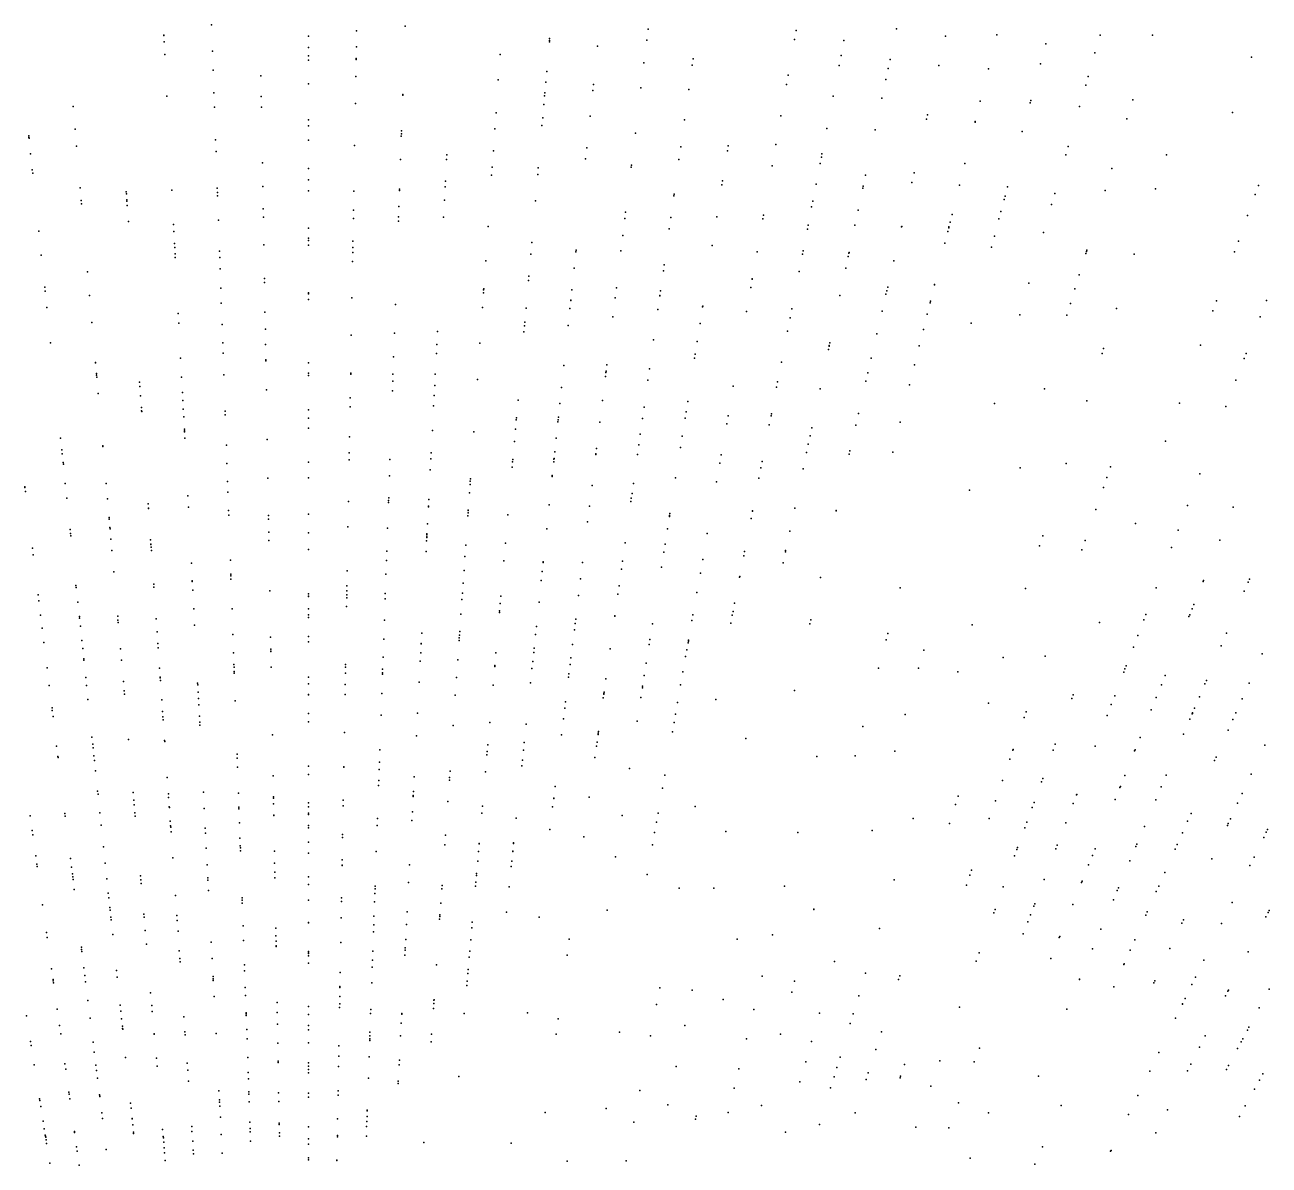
# Model space of a CAD drawing. Header units: metres. Extents: x -4327 to 4266, y -3886 to 3992.
# Drawn here: x -30.5 to 103.4, y 175.5 to 298.2 of the extents above; entities that cross this region are included whole.
import ezdxf

# ---------------------------------------------------------------- set-up
doc = ezdxf.new("R2010")
doc.units = ezdxf.units.M

msp = doc.modelspace()

# ---------------------------------------------------------------- linework, layer by layer
for p in [(-10.41, 298.23, -128.11), (5.19, 297.59, -127.39), (10.41, 298.1, 2093.36), (36.56, 297.76, -128.21), (52.48, 297.62, -128.77), (63.3, 297.8, 2095.75), (-15.57, 297.13, -126.97), (-15.57, 297.09, -130.22), (-15.53, 296.42, -130.51), (0, 297, -128.85), (25.93, 296.41, 2088.16), (25.94, 296.55, 2089.15), (25.96, 296.78, -131.76), (31.1, 295.93, -127.55), (36.42, 296.58, 2097.07), (52.31, 296.67, -132.26), (57.64, 296.54, 2087.5), (68.57, 297.01, -127.72), (74.09, 297.17, -130.1), (79.36, 296.18, 2094.68), (85.2, 297.12, -128.52), (90.84, 297.11, 2090.54), (-15.46, 295.03, -132.41), (-10.32, 295.39, 2090.71), (0, 295.81, -132.19), (0, 294.89, -128.7), (5.14, 294.63, -129.18), (5.16, 295.88, 2093.19), (20.63, 295.03, 2091.95), (41.4, 294.58, -129.64), (57.33, 294.93, 2092.29), (84.65, 295.21, -130.66), (101.5, 294.77, 2089.88), (-10.24, 293.36, -131.75), (0, 294.45, 2082.79), (5.14, 294.51, -127.6), (36.11, 294.13, -129.14), (41.31, 293.9, -129.34), (57.12, 293.87, -129.68), (62.39, 293.53, -131.16), (62.6, 294.51, -131.99), (67.84, 293.86, -128.31), (73.18, 293.49, 2082.14), (78.79, 294.04, 2095.5), (-5.11, 292.73, 2087.32), (5.11, 292.66, 2086.82), (20.44, 292.33, -129.8), (25.55, 292.07, 2090.29), (25.65, 293.23, -131.15), (51.63, 292.83, 2095), (62.14, 292.35, -131.42), (83.92, 292.66, 2095.75), (-15.23, 290.57, -131.36), (-10.16, 290.91, -127.42), (0, 291.88, 2089.21), (10.15, 290.73, 2090.61), (10.15, 290.66, 2090.11), (25.42, 290.59, 2096.3), (25.45, 290.9, 2090.2), (30.6, 291.17, -131.02), (30.67, 291.83, -134.4), (35.79, 291.47, -134.51), (40.94, 291.29, 2088.89), (51.46, 291.83, -129.14), (83.66, 291.74, -128.93), (-25.32, 289.45, -127.38), (-10.1, 289.36, -130.9), (-5.07, 290.54, -131), (-5.05, 289.38, 2088.29), (5.06, 289.76, -133.32), (25.34, 289.66, -129.36), (56.48, 290.56, 2093.68), (61.72, 290.35, 2099.62), (72.31, 290.01, 2089.48), (77.66, 289.85, -128.05), (77.74, 290.11, 2091.54), (83, 289.46, 2096.99), (88.71, 290.15, 2088.58), (0, 288, -133.06), (20.19, 288.77, -128.6), (25.22, 288.22, 2087.55), (30.31, 288.39, -130.53), (40.48, 288.01, -132.26), (50.86, 288.44, -133.19), (66.51, 288.08, 2083.12), (66.62, 288.55, -133.89), (88.08, 288.11, 2097.98), (99.44, 288.79, 2086.51), (-25.11, 287.02, 2087.21), (0, 287.38, -128.98), (10.02, 286.84, -129.2), (20.07, 287.05, -131.8), (25.14, 287.41, -131.95), (35.19, 286.58, 2091.67), (55.8, 287.07, -129.92), (60.99, 286.95, 2091.53), (71.75, 287.76, -132.33), (71.77, 287.84, -132.76), (76.83, 286.74, 2091.54), (-30.09, 286.28, -133.37), (-30.07, 286.12, 2092.57), (-30.06, 286.04, -132.69), (-9.98, 285.87, 2089.01), (0, 285.84, 2087.52), (4.98, 285.26, 2092.14), (10, 286.27, -130.45), (10.01, 286.51, 2093.71), (45.18, 285.23, -135.52), (50.31, 285.35, -130.43), (-29.89, 284.34, 2088.02), (-24.95, 285.18, -132.63), (-9.94, 284.59, 2088.17), (14.9, 284.26, -130.76), (19.91, 284.68, 2092.63), (29.95, 285, -132.58), (40.07, 285.12, -133.21), (45.09, 284.67, -129.55), (55.21, 284.01, 2087.55), (55.27, 284.34, 2090.02), (81.5, 284.23, 2091.45), (81.76, 285.14, 2106.47), (92.36, 284.26, 2089.48), (-29.71, 282.64, -130.55), (-4.95, 283.37, -129.25), (0, 282.78, -130.64), (9.91, 283.75, -131.74), (14.87, 283.73, -127.71), (19.78, 282.91, -135.94), (24.74, 282.83, -137.04), (29.83, 283.83, -134.5), (34.74, 282.91, -128.12), (34.76, 283.13, -130.65), (39.88, 283.76, 2092.72), (49.91, 283.05, 2090.58), (55.07, 283.33, -136.42), (70.64, 283.3, 2098.28), (86.45, 282.76, 2091.45), (-29.67, 282.28, -130.75), (0, 281.57, 2098.95), (14.75, 281.41, -125.56), (19.72, 282.06, -133.07), (24.68, 282.13, -127.3), (44.58, 281.44, -135.44), (59.96, 282.07, 2097.52), (64.94, 281.27, 2082.84), (65.18, 282.32, -134.05), (-24.56, 280.7, -126.84), (-24.56, 280.68, -131.66), (-19.6, 280.25, -131.65), (-19.58, 280.06, -133.81), (-14.7, 280.43, -125.3), (-9.8, 280.66, -135.36), (-9.78, 280.19, -133.44), (-4.9, 280.85, -127.55), (0, 280.38, -125.66), (4.89, 280.32, -133.44), (9.79, 280.42, -134.12), (9.8, 280.55, -126.73), (14.72, 280.79, -126.94), (39.35, 280.02, -135.35), (44.51, 281.01, -131.07), (54.64, 281.09, 2091.24), (59.66, 280.66, -131.8), (59.7, 280.88, -131.91), (70.06, 280.99, -133.79), (75.24, 280.8, 2089.12), (80.32, 280.1, 2094.07), (85.73, 280.41, 2090.54), (91.16, 280.58, 2086.75), (101.9, 279.96, 2090.88), (102.26, 280.95, 2098.31), (-24.44, 279.32, -136.28), (-24.41, 278.96, -131.23), (-19.54, 279.41, -131.08), (-19.53, 279.25, -127.85), (-19.5, 278.81, -125.81), (-9.77, 279.84, -136.48), (-9.77, 279.83, 2095.88), (9.73, 278.67, 2087.21), (14.64, 279.36, -131.84), (24.43, 279.28, 2089.78), (39.33, 279.84, 2089.22), (54.16, 278.64, -131.89), (54.28, 279.27, -135.22), (74.88, 279.44, -134.42), (74.97, 279.8, 2090.02), (79.98, 278.91, 2093.49), (-9.68, 277.2, -126.86), (-4.86, 278.44, -132.74), (-4.84, 277.54, 2095.19), (4.84, 277.38, -128.54), (4.86, 278.29, -132.48), (9.69, 277.57, 2087.61), (14.54, 277.53, -127.47), (34.06, 277.38, -129.48), (34.14, 278.06, -125.56), (39, 277.51, -136.02), (43.96, 277.58, -133.77), (48.91, 277.37, -130.12), (48.98, 277.77, -128.63), (59.15, 278.28, 2086.19), (69.27, 277.82, 2099.57), (74.32, 277.35, -136.67), (74.53, 278.13, -134.37), (101.08, 277.72, 2090.46), (-29.01, 276.03, -124.03), (-19.37, 277.07, -133.13), (-14.5, 276.76, -126.76), (-14.47, 276.01, -124.78), (0, 276.37, -131.36), (9.68, 277.11, -126.45), (19.34, 276.54, -133.06), (38.83, 276.29, -129.27), (53.7, 276.24, -133.57), (53.78, 276.67, -132.65), (58.81, 276.67, -135.77), (63.83, 276.5, -128.48), (63.85, 276.55, -136.05), (68.81, 275.98, 2085.7), (68.91, 276.4, -133.87), (68.94, 276.49, -135.44), (69.06, 276.99, 2084.8), (79.11, 275.89, 2087.61), (-14.4, 274.69, -125.27), (-4.79, 274.57, -133.29), (0, 275.29, -129.56), (0, 275.02, -130.72), (0, 274.54, -123.4), (4.8, 274.96, -123.61), (24.04, 274.81, -131.85), (33.84, 275.57, -124.43), (68.5, 274.75, -137.44), (73.82, 275.49, 2091.39), (100.08, 274.96, 2094.41), (-28.74, 273.46, -123.05), (-14.38, 274.29, -132.02), (-14.34, 273.58, 2094.16), (-14.32, 273.18, -132.59), (-9.56, 273.89, 2094.9), (-9.54, 273.21, -127.75), (4.78, 273.75, 2092.92), (4.79, 274.28, -125.1), (23.93, 273.57, -133.85), (28.78, 273.82, -128.3), (28.8, 273.97, -131.49), (33.63, 273.91, -127.5), (43.47, 274.47, -133.39), (48.28, 273.82, -133.65), (53.17, 273.54, -127.64), (53.24, 273.91, 2088.69), (58.09, 273.29, -133.73), (58.17, 273.65, -125.2), (58.18, 273.72, 2094.64), (73.5, 274.31, -138.03), (83.66, 273.64, 2089.75), (83.72, 273.84, 2091.24), (83.77, 274, 2092.48), (88.88, 273.56, 2083.74), (99.66, 273.82, 2085.74), (-9.5, 271.99, -126.82), (4.76, 272.78, -124.78), (19.08, 272.83, -125.09), (28.59, 272.04, -131.48), (38.28, 272.39, -134.07), (57.82, 272.04, -133.5), (62.99, 272.83, -136.48), (-23.77, 271.66, -123.83), (-4.73, 270.92, -129.33), (-4.72, 270.52, 2094.85), (23.68, 270.72, -128.26), (23.72, 271.17, -131.94), (38.2, 271.77, 2097.87), (47.76, 270.85, -125.97), (47.77, 270.91, -125.82), (52.81, 271.68, 2089), (82.95, 271.33, 2089.07), (-28.38, 269.99, -126.5), (-28.33, 269.58, -130.29), (-9.43, 269.91, -129.45), (0, 269.39, 2094.75), (0, 269.27, -127.08), (18.84, 269.39, 2090.88), (18.86, 269.71, -124.73), (18.87, 269.81, -127.47), (28.35, 269.72, -129.99), (33.14, 269.92, 2087.61), (37.89, 269.62, -125.97), (47.6, 269.96, 2086.57), (62.16, 269.25, 2085.77), (62.25, 269.62, -134.68), (62.34, 270, -128.02), (67.38, 270.26, -124.28), (67.39, 270.3, 2085.22), (77.54, 270.42, 2088.39), (82.49, 269.82, 2094.58), (-28.15, 267.81, -127.63), (-23.54, 269.12, 2091.63), (-9.37, 268.27, 2087.31), (0, 268.69, 2089.29), (4.69, 268.87, 2091.03), (9.36, 268.14, -125.02), (18.73, 267.83, -128.15), (28.23, 268.62, -127.66), (28.23, 268.57, -131.8), (33.01, 268.85, 2088.26), (37.82, 269.12, -131.72), (37.82, 269.07, -129.51), (42.43, 267.89, -131.1), (42.44, 267.95, 2091.48), (57.2, 269.12, 2094.25), (66.9, 268.31, -131.62), (66.94, 268.48, -127.1), (82.02, 268.26, 2082.44), (97.74, 268.54, 2087.03), (103.1, 268.58, 2092.57), (-14, 267.18, 2089.44), (-4.67, 267.32, 2087.95), (23.42, 267.73, -129.9), (28.14, 267.7, -129.02), (32.76, 266.81, 2090.29), (37.61, 267.61, 2092.37), (47.15, 267.4, -125.8), (51.84, 266.7, -131.87), (52.03, 267.68, 2093.31), (61.74, 267.41, 2089.05), (66.59, 267.08, 2086.42), (76.57, 267.04, 2088.1), (81.62, 266.98, 2081.11), (86.98, 267.71, 2089.63), (97.34, 267.44, 2095.51), (102.41, 266.8, 2095.6), (-23.29, 266.21, -131.33), (-13.95, 266.14, 2090.33), (-9.29, 265.98, -126.68), (-4.63, 265.5, -129.07), (13.9, 265.25, -128.92), (23.2, 265.2, -126.53), (23.26, 265.84, 2093.06), (23.29, 266.22, -128.45), (27.95, 265.89, 2097.03), (42.15, 266.11, -127.34), (51.56, 265.27, -129.71), (66.18, 265.43, -132.04), (71.31, 266.13, 2088.4), (-27.75, 264.01, -128.67), (-27.75, 264.01, -128.67), (-9.22, 264, 2090.12), (-4.61, 263.84, 2087.89), (4.62, 264.82, 2086.51), (9.26, 265.06, -131.42), (13.83, 263.84, -132.36), (18.46, 263.96, -129.86), (37.15, 264.35, 2093.8), (41.84, 264.16, 2088.7), (56.12, 264.03, -126.86), (61.17, 264.98, -127.26), (-9.18, 262.91, -127.86), (9.17, 262.49, -132.66), (13.78, 262.85, 2091.76), (41.62, 262.79, -133.11), (55.96, 263.28, -128.47), (56.04, 263.65, 2086.92), (56.06, 263.74, 2087.66), (65.74, 263.68, -131.17), (85.41, 262.87, 2086.27), (85.58, 263.4, 2090.48), (96, 263.75, 2092.26), (100.91, 262.87, 2098.95), (-22.91, 261.89, 2089.27), (-22.91, 261.86, -126), (-13.75, 262.38, 2088.03), (-4.58, 262.18, -126.75), (-4.57, 262.08, -128.11), (0, 261.85, -129.22), (27.49, 261.56, 2099.34), (32.13, 261.66, -134.05), (36.71, 261.21, -134.31), (41.56, 262.37, -130.01), (50.91, 261.93, -130.41), (60.57, 262.36, 2093.76), (65.23, 261.63, 2087.66), (100.7, 262.34, 2094.74), (-22.81, 260.7, -132.89), (-22.8, 260.55, -128.71), (-22.78, 260.33, -126.31), (-18.17, 259.79, -132.07), (-13.64, 260.32, 2090.06), (-9.1, 260.57, -128.67), (0, 260.74, 2090.55), (0, 260.48, -130.85), (4.55, 260.74, -130.82), (4.55, 260.63, -134.34), (9.08, 259.88, -127.8), (9.1, 260.65, -133.52), (13.66, 260.65, -131.47), (18.19, 260.07, 2090.3), (31.97, 260.39, -131.6), (32.02, 260.81, 2088.28), (32.04, 260.97, 2089.52), (36.54, 260, -131.17), (50.5, 259.82, -127.4), (60, 259.87, -131.25), (60.21, 260.78, 2090.18), (99.8, 259.99, 2075.9), (-22.62, 258.55, 2090.2), (-18.13, 259.3, -129.15), (-13.56, 258.68, -132.61), (-4.52, 258.94, -129.39), (9.04, 258.84, -130.46), (13.6, 259.43, -134.42), (27.24, 259.22, 2099.13), (45.73, 259.36, -130.68), (50.39, 259.24, 2089.63), (55.07, 259.08, -132.69), (64.7, 259.51, 2097.77), (79.2, 259.05, 2097.33), (-18.06, 258.31, -131.14), (-13.51, 257.8, -128.8), (-13.51, 257.8, 2088.35), (4.49, 257.12, -127.43), (4.5, 258.08, 2088.11), (13.48, 257.25, -130.46), (13.54, 258.36, -127.67), (22.56, 257.86, -130.2), (27.06, 257.47, 2094.31), (31.66, 257.82, -131.73), (36.13, 257.1, 2090.94), (40.82, 257.71, -127.7), (73.83, 257.49, 2091.92), (83.76, 257.77, 2080.67), (93.73, 257.53, 2086.07), (98.72, 257.16, 2087.91), (-17.97, 257.05, -130.85), (-17.95, 256.69, -131.55), (-17.94, 256.62, -131.69), (-13.46, 256.87, 2090.23), (-13.42, 256.04, -128.97), (-8.96, 256.66, -132.54), (-8.95, 256.26, 2093.1), (0, 256.79, -130.4), (0, 255.92, -127.68), (22.39, 255.94, 2087.75), (26.91, 256.03, -126.87), (35.96, 255.86, -134.41), (40.53, 255.92, -133), (40.64, 256.59, 2092.18), (45.17, 256.17, -131.56), (49.79, 256.15, -128.24), (49.83, 256.37, 2094.03), (59.2, 256.41, -131.65), (-13.35, 254.71, -128.82), (-13.34, 254.56, -128.57), (-13.33, 254.45, 2089.27), (0, 254.82, -131.5), (13.34, 254.57, 2090.26), (17.79, 254.44, -134.28), (22.28, 254.71, -130.37), (22.37, 255.72, 2095.34), (26.86, 255.51, 2087.75), (26.88, 255.74, -130.23), (31.37, 255.49, 2091.72), (45.02, 255.31, -128.29), (49.6, 255.19, -130.77), (54.17, 254.85, -127.34), (58.9, 255.14, -134.77), (63.7, 255.49, 2083.43), (-26.67, 253.75, -126.43), (-13.3, 253.75, -132.89), (-4.43, 253.61, -123.8), (4.43, 253.88, -130.52), (22.17, 253.38, -124.65), (26.67, 253.75, -129.22), (35.72, 254.17, 2095.09), (40.22, 253.97, 2089.49), (53.8, 253.09, -128.74), (53.99, 253.99, 2091.19), (92.24, 253.43, 2088.16), (-26.54, 252.51, 2091.39), (-26.49, 252.08, -129.76), (-22.13, 252.93, 2091.39), (-22.12, 252.87, 2090.9), (-8.83, 253, -128.73), (4.4, 252.17, -129.46), (13.22, 252.19, 2099.36), (26.52, 252.3, 2099.23), (30.94, 251.99, -133.31), (30.95, 252.06, -133.17), (31.02, 252.64, -132.59), (35.42, 252, -134.33), (35.56, 253.03, -129.58), (40.03, 252.75, 2088.88), (44.43, 251.95, -130.62), (53.61, 252.2, -131.64), (58.19, 252.04, -136.55), (58.27, 252.4, -134.22), (62.89, 252.25, 2093.67), (-26.4, 251.14, -124.96), (-26.37, 250.94, -131.44), (-8.77, 251.03, -126.52), (0, 251.16, -132.58), (4.39, 251.41, -132.03), (8.78, 251.46, 2091.67), (13.18, 251.54, 2093.9), (21.93, 250.63, -123.47), (21.98, 251.2, -127.36), (22, 251.45, -133.42), (26.4, 251.19, -129.3), (26.43, 251.5, -129.81), (26.44, 251.57, -124.66), (44.27, 251.05, -129.1), (48.7, 250.56, 2092.99), (48.84, 251.24, -133.68), (53.24, 250.46, 2090.12), (76.6, 250.56, 2091.4), (81.56, 251.02, 2088.39), (86.31, 250.67, 2088.49), (-8.7, 249.1, -128.12), (-4.35, 249.46, -122.62), (0, 249.49, -128.75), (8.72, 249.7, -124.15), (13.12, 250.34, 2093.54), (17.42, 249.14, 2095.42), (17.44, 249.37, -132.66), (26.24, 249.63, -123.52), (26.25, 249.73, 2087.45), (39.52, 249.49, -130.89), (43.92, 249.06, -125.32), (48.49, 249.46, -126.79), (85.92, 249.53, 2088.14), (95.93, 249.91, -108.92), (-30.51, 248.52, -129.74), (-30.51, 248.46, 2090.57), (-30.45, 248.03, 2096.66), (-26.16, 248.88, -130.53), (-21.77, 248.88, -131.88), (-8.66, 247.93, -125.47), (17.33, 247.88, 2094.56), (17.4, 248.77, -130.59), (30.53, 248.67, 2092.3), (34.83, 247.81, -130.01), (34.98, 248.86, -133.36), (71.16, 248.15, 2088.35), (85.55, 248.45, 2088.28), (-25.99, 247.31, -123.73), (-21.63, 247.24, -129.63), (-17.25, 246.68, 2094.2), (-12.97, 247.53, 2089.35), (4.31, 246.92, -124.9), (8.62, 246.84, 2091.72), (8.63, 247.03, -131), (8.64, 247.32, -130.46), (12.92, 246.44, -128.55), (12.95, 247.17, -123.82), (25.92, 246.57, 2089.85), (30.26, 246.44, -123.37), (34.7, 246.94, -122.89), (34.75, 247.29, 2095.17), (94.62, 246.49, -103.26), (-21.45, 245.23, 2104.4), (-17.22, 246.22, -125.17), (-17.21, 246.19, -124.14), (-12.91, 246.33, 2088.99), (-8.59, 245.96, 2094.09), (-8.57, 245.46, -125.9), (-4.28, 245.42, -125.66), (0, 245.57, -127.07), (12.91, 246.36, 2099.05), (17.16, 245.38, -128.99), (17.18, 245.72, 2095.82), (17.2, 246, -131.03), (17.2, 245.97, -129.47), (21.48, 245.51, -127.01), (38.86, 245.34, -126.48), (38.87, 245.43, -126.87), (38.91, 245.65, -130.25), (47.64, 245.11, -123.9), (47.79, 245.88, -131.17), (47.8, 245.93, 2092.3), (52.34, 246.22, -123.2), (56.78, 245.96, 2088.8), (56.78, 245.95, 2098.37), (84.73, 246.07, 2086.58), (99.51, 246.31, -103.22), (-25.64, 243.94, -130.85), (-21.44, 245.03, -125.75), (-21.36, 244.14, -127.49), (-21.35, 244.01, -128.28), (-4.28, 245.02, -124.78), (4.26, 244.22, -126.9), (8.52, 244.06, -128.06), (12.81, 244.52, 2093.23), (25.65, 244.01, 2087.63), (30.05, 244.75, -129.99), (38.65, 244.01, 2092.21), (51.81, 243.74, -128.25), (89.02, 244.58, 2086.83), (93.61, 243.85, -107.61), (-25.59, 243.49, 2092.98), (-25.56, 243.23, 2090.74), (-21.25, 242.89, -130.41), (-16.98, 242.81, -125.28), (-4.25, 243.62, 2092.86), (-4.24, 242.73, -128.66), (0, 243.57, 2092.12), (12.72, 242.7, -132.39), (12.74, 243.15, 2091.37), (12.74, 243.05, -126.95), (12.75, 243.36, -127.96), (12.76, 243.47, 2094.11), (21.21, 242.47, 2090.63), (34.08, 242.49, -128.41), (42.93, 243.48, -126.57), (79.03, 243.24, 2078.32), (83.59, 242.75, 2086.26), (98.09, 242.77, -104.71), (-29.7, 241.93, -130.54), (-29.62, 241.2, -126.59), (-21.14, 241.65, 2093.49), (-16.95, 242.33, -126.2), (-16.94, 242.3, -132.65), (-16.92, 242.01, 2093.74), (-16.9, 241.65, -128.04), (0, 241.78, -130.51), (8.44, 241.6, -128.96), (12.66, 241.54, -127.68), (16.94, 242.24, 2095.73), (38.25, 241.5, 2090.25), (38.38, 242.33, -126.96), (46.86, 241.08, -132.39), (46.95, 241.55, -126.65), (51.34, 241.51, -133.63), (51.36, 241.65, -131.79), (78.68, 242.15, 2106.92), (83.24, 241.73, 2086.9), (92.89, 241.98, 2087.47), (-12.59, 240.3, -133.64), (-8.4, 240.63, -132.35), (8.4, 240.6, 2087.66), (16.85, 241.01, 2095.12), (21.05, 240.55, -129.49), (25.26, 240.37, -129.61), (25.27, 240.45, 2096.61), (29.51, 240.37, -128.17), (33.8, 240.5, 2095.98), (37.99, 239.86, -126.34), (42.44, 240.68, -126.63), (51.09, 240.34, 2090.61), (-20.94, 239.37, 2093.76), (-12.49, 238.41, -132.42), (-8.35, 239.11, -127.8), (-8.34, 238.94, 2093.39), (-8.33, 238.58, -131.4), (4.18, 239.49, -131.5), (8.35, 239.1, -134.07), (16.75, 239.5, 2092.02), (25.06, 238.45, -127.91), (25.16, 239.4, -128.25), (29.3, 238.61, 2094.75), (33.68, 239.64, -130.63), (42.18, 239.23, -128.91), (46.41, 238.78, 2089.39), (46.43, 238.85, -131.85), (55.12, 238.75, 2084.9), (96.34, 238.44, 2089.74), (101.27, 238.57, -104.63), (-25.01, 237.91, -126.28), (-24.98, 237.7, 2092.65), (-16.64, 238.03, 2089.17), (-16.62, 237.73, 2096.75), (-12.49, 238.33, -131.01), (-12.44, 237.39, -126.98), (-4.14, 237.34, -125.47), (4.14, 237.32, -131.82), (4.15, 237.86, -128.75), (8.28, 237.04, 2086.81), (16.58, 237.09, 2091.04), (16.65, 238.15, -134.47), (33.43, 237.87, -128.14), (41.81, 237.14, -128.63), (63.68, 237.64, 2093.34), (77.19, 237.58, 2095.92), (91.22, 237.64, -104.06), (96.29, 238.32, -105.24), (100.72, 237.28, -102.76), (101.14, 238.26, -111.29), (-29.09, 236.88, -132.55), (-29.01, 236.23, 2094.02), (-24.82, 236.11, -126.48), (0, 236.99, -134), (0, 236.75, 2093.15), (0, 236.7, -132.98), (4.13, 236.58, -130.57), (4.14, 236.91, 2094.89), (8.26, 236.47, 2091.91), (16.53, 236.39, -126.25), (20.64, 235.95, -127.52), (20.71, 236.74, -133.34), (24.82, 236.11, -126.48), (29.08, 236.81, -134.73), (33.3, 236.95, -128.82), (45.87, 235.99, 2094.75), (95.29, 235.86, -105.13), (-28.82, 234.69, -129.3), (-24.65, 234.57, -125.66), (-24.63, 234.37, 2093.78), (-20.52, 234.6, -128.45), (-12.34, 235.4, -129.07), (-8.22, 235.4, -127.31), (0, 235.39, -132.76), (0, 234.74, -132.9), (0, 234.47, 2093.41), (4.11, 235.63, 2093.78), (16.42, 234.81, 2091.29), (20.56, 235, -132.37), (20.57, 235.16, -127.42), (32.97, 234.61, -126.88), (32.98, 234.64, 2094.89), (41.39, 234.74, -135.63), (45.62, 234.71, -134.33), (45.7, 235.1, -128.94), (90.12, 234.76, 2090.43), (94.76, 234.55, 2093.27), (94.85, 234.75, 2453.97), (95.11, 235.4, -112.63), (-28.65, 233.31, -125.56), (-24.54, 233.53, -132.77), (-20.49, 234.18, 2098.88), (-20.46, 233.91, 2096.39), (-16.38, 234.31, 2097.14), (-12.24, 233.62, -133.79), (8.18, 234.15, -126.47), (24.54, 233.49, -128.72), (28.63, 233.14, -132.64), (28.71, 233.8, 2092.79), (28.77, 234.29, -133.13), (37.02, 233.76, -126.26), (41.28, 234.12, -127.99), (45.46, 233.85, -134.87), (53.97, 233.77, 2090.53), (54.07, 234.21, 2094.5), (71.44, 233.66, 2088.76), (85.14, 233.93, -101.92), (89.9, 234.21, -105.76), (-28.46, 231.75, -130.01), (-24.38, 231.99, 2093.04), (-16.29, 232.92, 2095.03), (-8.12, 232.63, -130.28), (-4.06, 232.34, 2095.4), (0, 232.4, -125.77), (0, 231.84, -131.92), (8.11, 232.11, -129.15), (12.2, 232.78, 2091.55), (16.22, 231.98, -129.65), (16.24, 232.27, -129.65), (16.26, 232.54, 2091.55), (16.29, 232.96, -127.87), (24.45, 232.63, 2088.44), (36.76, 232.07, -132), (40.86, 231.74, -126.69), (40.89, 231.92, 2092.29), (40.91, 232.02, -126.68), (62.18, 232.05, 2093.26), (62.36, 232.73, 2089.4), (89.25, 232.5, 2089.46), (98.79, 232.75, 2092.28), (-24.29, 231.13, -125.77), (-20.22, 231.08, -129.16), (-16.2, 231.64, 2093.91), (-16.17, 231.18, 2089.69), (-8.05, 230.66, 2102.12), (-4.03, 231.05, -128.17), (-4.03, 231.04, -122.95), (-4.03, 230.84, -123.33), (-4.03, 230.79, 2091.8), (12.09, 230.64, -125.81), (12.14, 231.64, -123.42), (12.14, 231.62, -127.66), (20.18, 230.65, -129.42), (24.25, 230.69, 2091.68), (24.29, 231.15, -131.92), (28.43, 231.56, 2093.29), (32.48, 231.08, -130.27), (36.67, 231.53, 2092.91), (40.73, 230.99, 2094.16), (66.22, 230.95, 2093.51), (79.3, 230.31, 2102.19), (88.78, 231.27, -109.89), (98.22, 231.39, -108.4), (102.65, 230.55, -105.42), (102.65, 230.55, 2472.4), (-28.12, 229.05, 2101.87), (-24.17, 229.99, -130.92), (-24.16, 229.86, 2094.54), (-20.11, 229.86, -123.58), (-16.01, 229.01, -128.32), (-8.01, 229.38, -129.94), (-8, 229.1, -130.44), (-4, 229.1, -128.08), (4, 229.4, -129.07), (4, 229.11, -128.57), (8.04, 230.19, -132.56), (12.04, 229.74, -127.44), (16.08, 229.9, -129.81), (20.05, 229.19, 2095.41), (20.06, 229.3, -131.31), (24.14, 229.71, -131.43), (28.17, 229.39, -123.94), (28.25, 230.1, -129.41), (36.36, 229.54, 2095.65), (40.6, 230.24, -131.01), (61.36, 229.01, 2096.13), (65.67, 229, 2096), (74.78, 230.15, 2088.53), (88, 229.26, -99.61), (-23.96, 227.99, -131.44), (-15.94, 228.02, -129.07), (-15.94, 228.01, 2092.3), (-15.94, 227.95, -129.7), (-15.92, 227.67, -126.1), (-7.98, 228.63, -127.71), (-7.98, 228.48, 2092.8), (0, 228.04, -124.38), (3.99, 228.48, 2091.81), (3.99, 228.46, -123.01), (7.97, 228.36, -125.6), (7.98, 228.5, -128.45), (7.99, 228.91, 2086.21), (15.94, 227.98, 2092.05), (24.06, 228.95, -122.97), (28, 228.03, -123.85), (28.04, 228.39, -130.43), (32.02, 227.86, -130.43), (36.14, 228.21, -132.81), (40.31, 228.6, 2093.17), (69.89, 228.62, 2093.14), (87.74, 228.58, -100.71), (87.88, 228.94, -106.87), (92.21, 228.22, -99.53), (96.64, 227.68, 2104.52), (-27.89, 227.14, -128.08), (-23.87, 227.13, 2090.56), (-19.91, 227.56, -129.32), (-19.82, 226.57, -130.07), (-11.92, 227.37, 2105.48), (-11.91, 227.19, -121.68), (-11.87, 226.41, -130.81), (0, 227.3, -126.24), (3.97, 227.24, -123.16), (11.92, 227.49, -131.44), (19.87, 227.17, -124.38), (23.9, 227.41, -123.75), (31.82, 226.42, 2093.05), (35.94, 226.9, -129.07), (35.96, 227.05, -130.31), (40.06, 227.21, 2101.37), (52.31, 226.58, 2096.9), (91.8, 227.21, -104.1), (96.48, 227.3, -109.21), (101.23, 227.37, -109.11), (-23.72, 225.64, -122.31), (-19.79, 226.21, -130.19), (-15.77, 225.59, -132.79), (-11.83, 225.73, -124.89), (-11.8, 225.07, 2094.91), (-7.87, 225.49, -129.2), (0, 226.17, -127.23), (0, 226.14, -130.32), (3.95, 226.17, 2091.8), (7.9, 226.28, -129.33), (15.81, 226.09, -130.44), (27.67, 225.36, -125.13), (31.73, 225.8, -126.48), (31.79, 226.22, -123.63), (31.8, 226.28, -129.2), (35.77, 225.85, -131.94), (39.73, 225.31, 2094.29), (43.86, 225.62, 2093.42), (73.18, 225.23, 2083.58), (82.17, 225.75, 2340.96), (82.3, 226.12, -102.37), (86.41, 225.1, 2090.89), (86.77, 226.03, 2089.52), (91.25, 225.85, -101.13), (95.89, 225.9, -100.01), (100.49, 225.7, -107.03), (-27.59, 224.73, -121.58), (-27.56, 224.44, -129.33), (-27.48, 223.81, -129.94), (-15.69, 224.33, 2090.19), (-15.65, 223.75, 2095.53), (-11.73, 223.85, -124.17), (0, 224.13, 2094.04), (7.82, 223.95, 2093.54), (11.75, 224.17, -129.19), (27.59, 224.7, 2093.54), (39.51, 224.05, 2093.17), (64.24, 224.02, 2091.05), (77.02, 223.69, 2091.66), (77.23, 224.3, 2097.38), (85.95, 223.9, 2089.78), (90.7, 224.5, -104.58), (95.12, 224.08, -102.16), (95.14, 224.13, 2465.26), (95.16, 224.19, -107.56), (95.37, 224.69, 2096.59), (99.81, 224.18, -103.3), (-15.62, 223.44, -130.54), (-11.7, 223.18, -131.89), (-11.68, 222.88, -128.94), (0, 223.23, 2096.4), (15.58, 222.82, -124.05), (19.52, 223.14, -131.53), (23.44, 222.97, -131.16), (27.45, 223.54, 2093.42), (35.37, 223.3, 2101.37), (39.35, 223.14, 2095.28), (59.68, 222.74, 2089.82), (94.87, 223.51, -102.99), (98.98, 222.32, 2464.01), (99.5, 223.48, 2490.77), (-23.29, 221.59, -124.54), (-19.36, 221.32, -122.6), (-15.47, 221.23, 2093.54), (-15.46, 221.1, 2092.29), (-3.87, 221.82, 2094.28), (3.88, 222.09, -131.25), (11.62, 221.73, 2096.02), (23.23, 221.01, -127.09), (27.24, 221.81, -129.92), (31.06, 221.03, 2096.15), (31.18, 221.88, -130.91), (31.2, 222.01, -129.19), (31.23, 222.19, -124.29), (39.17, 222.14, 2107.46), (47.06, 221.42, 2093.3), (89.51, 221.55, 2092.15), (94.19, 221.89, 2131.16), (-27.09, 220.6, -122.96), (-23.21, 220.83, -129.9), (-23.17, 220.43, 2092.29), (-7.67, 219.75, -134), (7.69, 220.22, -123.8), (19.22, 219.69, -133.9), (19.25, 220.02, -126.95), (19.31, 220.74, 2091.8), (23.14, 220.17, -128.06), (23.14, 220.16, 2089.81), (31.01, 220.62, -126.61), (63.11, 220.08, 2095.78), (75.81, 220.18, -106.35), (75.84, 220.25, -109.16), (80.14, 220.17, 2091.92), (80.37, 220.81, -103.47), (84.68, 220.6, -103.59), (88.92, 220.09, -103.6), (88.97, 220.21, 2099.86), (102.92, 220.7, 2451.94), (-26.95, 219.48, 2098.38), (-26.94, 219.38, 2097.39), (-23.08, 219.55, 2094.9), (-23.02, 219.05, -122.95), (-7.66, 219.32, -127.9), (-7.66, 219.3, 2093.28), (-7.62, 218.35, -125.58), (0, 218.47, -132.49), (3.81, 218.39, 2094.64), (3.81, 218.35, -134.07), (7.64, 218.88, 2089.3), (22.96, 218.49, -125.48), (23.03, 219.11, -128.4), (30.83, 219.39, -131.73), (54.73, 219.51, 2092.05), (58.83, 219.57, 2091.43), (75.47, 219.19, -112.67), (97.53, 219.05, -103.72), (97.69, 219.41, -102.8), (-22.91, 217.97, 2090.79), (-15.19, 217.24, -125.81), (-3.79, 217.41, -134.15), (0, 217.54, -129.18), (7.62, 218.1, -127.99), (11.39, 217.31, -125.08), (15.17, 216.94, -129.3), (15.19, 217.23, -131.25), (15.24, 217.91, 2083.83), (19.06, 217.85, -130.67), (34.56, 218.2, 2096.39), (38.35, 217.48, 2095.65), (79.03, 217.12, -109.05), (87.86, 217.46, 2104.47), (92.32, 217.5, 2446.87), (101.46, 217.58, -104.93), (-22.68, 215.75, -126.75), (-18.86, 215.63, -127.58), (-11.3, 215.64, 2092.89), (7.56, 216.36, -126.02), (7.57, 216.91, -129.53), (11.31, 215.73, -127.8), (26.56, 216.28, 2089.67), (38.1, 216.1, 2093.28), (74.69, 216.91, 2089.44), (78.9, 216.78, -112.13), (87.33, 216.15, 2470.53), (87.38, 216.28, 2472.02), (91.79, 216.24, -102.37), (-22.64, 215.43, -130.72), (-18.79, 214.79, -124.56), (-18.75, 214.3, -129.33), (-15.07, 215.46, 2093.39), (-15.04, 215.08, -128.51), (-7.53, 215.55, 2090.4), (-3.76, 215.16, -125.26), (-3.75, 215.01, -128.97), (-3.74, 214.41, -126.55), (0, 214.52, -126.91), (3.75, 214.81, 2093.5), (11.28, 215.31, -128.51), (11.28, 215.2, -125.75), (15.01, 214.65, -133.56), (26.4, 215, -130.23), (26.4, 214.98, -127.82), (30.23, 215.12, 2094.26), (69.64, 214.33, -105.31), (69.93, 215.21, -110.9), (73.94, 214.74, -102.68), (78.09, 214.55, 2090.07), (82.31, 214.42, -105.5), (82.67, 215.37, -106.28), (82.68, 215.39, -111.52), (86.81, 214.87, 2079.38), (91.2, 214.84, 2444.88), (100, 214.46, 2478.73), (100.5, 215.53, 2476.86), (-29.95, 213.11, -125.74), (-26.2, 213.37, -129.09), (-26.16, 213.09, -131), (-22.43, 213.44, 2091.27), (-18.67, 213.42, -126.9), (-18.64, 213.07, -127.01), (-14.97, 214.09, 2091.27), (-14.96, 213.99, 2090.27), (-11.21, 213.91, 2098.6), (-7.47, 214.05, -127.98), (-7.47, 213.85, -130.24), (-3.72, 213.19, 2088.9), (-3.72, 213.16, -131.53), (0, 214.06, 2097.1), (0, 213.41, -131.18), (0, 213.24, 2089.15), (3.74, 214.2, -126.9), (11.19, 213.54, -128.56), (18.67, 213.38, -130.86), (18.74, 214.15, -129.57), (26.28, 214.07, 2090.4), (33.76, 213.16, 2102.96), (37.63, 213.4, 2089.04), (41.62, 214.1, 2091.66), (77.89, 214.01, -109.62), (94.99, 213.36, 2489.57), (-22.29, 212.09, -132.85), (-14.86, 212.53, -129.36), (-14.86, 212.53, -128.88), (-14.83, 212.04, 2093.74), (-14.82, 211.9, -130.89), (-11.1, 211.77, -130.03), (-7.42, 212.37, -135.46), (0, 212.08, -125.63), (0, 211.82, 2097.83), (7.41, 212.07, -128.84), (7.43, 212.81, 2086.16), (11.14, 212.6, 2096.97), (22.37, 212.86, -127.73), (25.99, 211.64, -134.3), (37.46, 212.43, 2090.65), (65.07, 212.84, 2100.99), (68.98, 212.29, -108.64), (73.28, 212.83, 2092.18), (73.28, 212.81, -109.4), (77.1, 211.83, 2460.7), (77.31, 212.41, 2482.23), (81.51, 212.34, -101.34), (89.97, 211.97, -108.37), (94.62, 212.53, -105.64), (98.9, 212.08, -105.64), (98.99, 212.28, -110.55), (99.22, 212.77, -113.47), (99.23, 212.8, -106.31), (103.23, 211.64, -107.86), (-29.73, 211.54, -128.43), (-29.66, 211.07, -125.31), (-14.78, 211.4, 2098.83), (-11.07, 211.26, -127.98), (-7.36, 210.72, -128.18), (0, 210.28, -128.62), (3.68, 211.09, -123.82), (3.68, 211.09, -136.21), (3.68, 210.76, -124.86), (14.76, 211.04, -127.98), (29.63, 210.84, 2097.22), (37.26, 211.33, 2091.02), (44.94, 211.44, 2095.13), (52.68, 211.31, 2088.43), (60.66, 211.54, 2099.25), (94.06, 211.27, -106.23), (102.81, 210.79, -104.49), (103.08, 211.35, -106.16), (-22.05, 209.79, -122.63), (-10.99, 209.64, -129.67), (-7.33, 209.87, -128.61), (-7.32, 209.65, 2100.55), (-7.31, 209.35, -123.16), (-3.65, 209.32, 2096.32), (0, 209.08, -129.62), (7.31, 209.28, -133.33), (14.68, 209.98, -135.8), (18.31, 209.27, -130.87), (18.38, 210.14, 2089.13), (18.38, 210.11, -128.06), (21.99, 209.26, -127.92), (22, 209.29, -122.5), (22.09, 210.19, -130.23), (22.09, 210.13, 2092.61), (37.03, 210, 2089.15), (76.25, 209.5, -99.77), (76.32, 209.69, -102.36), (80.45, 209.57, 2480.11), (80.59, 209.95, -106.89), (84.67, 209.57, -106.23), (89.05, 209.8, 2487.83), (89.16, 210.06, -102.72), (93.28, 209.51, -105.65), (93.51, 210.02, 2104.48), (-29.34, 208.8, -131.51), (-29.22, 207.91, 2090.73), (-29.19, 207.67, -130.97), (-25.6, 208.5, -128.97), (-25.49, 207.59, -129.51), (-21.86, 208, -127.61), (-14.59, 208.59, -134.74), (-10.89, 207.85, -133), (-3.63, 208.01, 2094.69), (3.63, 207.81, 2092.7), (3.63, 207.75, -126.01), (3.64, 208.37, -133.97), (10.89, 207.82, -134.9), (18.22, 208.24, 2093.09), (21.82, 207.64, -121.38), (21.88, 208.22, -130.11), (33.05, 208.69, 2092.61), (76, 208.82, -107.26), (83.97, 207.84, -102.53), (84.38, 208.84, -106.15), (88.4, 208.26, 2469.66), (88.4, 208.26, -110.42), (97.21, 208.48, 2481.11), (101.33, 207.76, -105.88), (101.78, 208.67, -107.26), (-25.4, 206.88, 2098.67), (-25.36, 206.56, 2095.44), (-25.33, 206.26, -129.77), (-21.69, 206.34, 2088.97), (-18.08, 206.67, 2100.53), (-18.04, 206.23, -123.39), (-10.82, 206.42, -133.84), (-3.61, 207.05, -126.67), (-3.6, 206.42, -123.36), (0, 206.53, 2091.08), (18.08, 206.7, 2100.78), (18.1, 206.91, -125.65), (36.46, 206.79, 2090.98), (63.05, 206.23, 2079.1), (71.18, 206.71, 2141.87), (71.36, 207.26, 2091.04), (79.18, 206.26, -102.37), (92.17, 207.01, 2488.45), (-25.19, 205.19, -123.38), (-18.01, 205.84, -124.53), (-10.81, 206.18, 2102.14), (-10.81, 206.18, -130.03), (-10.75, 205.06, 2090.69), (0, 205.71, -124.6), (7.17, 205.24, 2090.94), (7.18, 205.54, -126.11), (10.79, 205.93, -125.21), (14.35, 205.25, -123.55), (14.38, 205.6, -127.31), (17.98, 205.55, 2089.09), (18.02, 205.96, -130.05), (21.6, 205.47, -128.87), (39.91, 205.31, 2094.33), (43.65, 205.34, 2090.49), (51.25, 205.53, 2086.53), (70.81, 205.66, -107.78), (74.78, 205.46, -107.75), (83.2, 205.94, -106.91), (83.27, 206.09, 2470.77), (87.05, 205.08, -107.23), (87.17, 205.35, 2105.97), (91.25, 204.96, -110.87), (91.51, 205.55, -100.69), (-28.61, 203.54, -127.74), (-21.53, 204.8, -125.19), (-21.47, 204.28, -127.96), (-14.3, 204.52, 2087.46), (-7.13, 204.29, 2093.04), (-7.12, 204.03, -124.27), (-7.11, 203.72, -131.35), (0, 204.05, -131.96), (3.56, 203.9, 2099.87), (3.57, 204.27, -124.51), (7.12, 203.86, -126.92), (7.15, 204.75, 2097.77), (14.24, 203.71, -128.46), (78.16, 203.63, -104.84), (82.25, 203.58, -106.42), (86.63, 204.08, -107.16), (99.4, 203.8, 2460.32), (-21.36, 203.25, 2092.54), (-21.33, 202.97, -121.95), (-21.25, 202.19, -134.01), (-17.72, 202.53, -123.75), (-17.69, 202.2, -124.76), (-14.15, 202.4, -124.41), (7.06, 202.31, -131.23), (10.63, 202.78, 2090.91), (14.15, 202.29, -126.48), (14.16, 202.45, -128.12), (21.31, 202.74, 2087.32), (24.83, 202.19, 2097.63), (32.15, 202.96, 2092.18), (54.4, 203.04, 2093.22), (54.41, 203.06, 2093.47), (73.77, 202.68, 2457.55), (73.9, 203.03, -106.77), (77.71, 202.44, 2486.31), (78.07, 203.39, 2451.59), (90.13, 202.43, -107.41), (90.28, 202.78, 2106.34), (103.05, 202.25, -101.14), (103.29, 202.72, 2453.98), (103.39, 202.92, -106.12), (-21.22, 201.9, -127.55), (-14.12, 201.86, -122.41), (-7.03, 201.27, -127.76), (-3.51, 201.01, -128.77), (0, 201.63, 2088.04), (0, 201.61, -128.82), (3.53, 202.12, -126.09), (7.03, 201.39, -122.36), (10.55, 201.4, -128.25), (14.12, 201.98, 2096.75), (17.59, 201.04, -130.82), (17.64, 201.67, -126.57), (61.45, 200.99, 2092.97), (77.42, 201.69, -111.79), (85.29, 200.93, -105.07), (93.99, 201.57, -105.71), (94.16, 201.93, -104.86), (98.28, 201.51, -110.03), (-28.19, 200.55, -128.32), (-28.11, 200.01, -124), (-21.06, 200.34, 2098.1), (-17.57, 200.78, -123.74), (-14.03, 200.69, -129.02), (-6.97, 199.71, 2093.23), (-3.49, 200.2, 2097.46), (-3.48, 199.61, -127.72), (7.01, 200.64, -129.21), (10.47, 199.79, -127.99), (17.48, 199.77, -135.02), (28.08, 199.83, 2089.78), (46.14, 199.84, 2088.2), (49.95, 200.32, 2090.33), (76.93, 200.4, -109.01), (80.81, 200.02, 2113.52), (80.85, 200.11, 2247.91), (88.94, 199.77, -102.48), (-24.43, 198.98, -126.87), (-24.4, 198.71, -127.77), (-24.37, 198.5, -134.03), (-17.44, 199.29, -126.15), (-13.89, 198.58, -130.9), (-10.46, 199.51, -128.89), (-3.48, 199.13, 2098.32), (-3.47, 199.05, -129.05), (0, 198.5, 2091.35), (0, 198.38, -129.68), (0, 198.31, -129.32), (3.48, 199.49, 2090), (6.93, 198.56, 2093.34), (10.41, 198.66, -130.19), (10.43, 198.92, -131.61), (17.37, 198.56, -132.79), (72.2, 198.37, 2483.04), (84.39, 198.8, 2460.79), (88.44, 198.64, -102.77), (92.71, 198.82, -107.96), (101.12, 198.47, 2460.94), (-13.83, 197.76, -128.97), (-13.8, 197.41, -129.51), (-10.36, 197.74, -125.62), (-6.88, 197.06, -130.59), (0, 198.03, -127.91), (0, 197.24, -124.98), (6.9, 197.56, -127.99), (10.38, 198.11, -127.37), (13.78, 197.06, -129.59), (17.31, 197.91, -133.76), (27.84, 198.12, 2095.72), (56.61, 197.43, 2091.19), (71.88, 197.48, 2092.72), (79.9, 197.77, 2112.51), (87.76, 197.11, -107.36), (87.79, 197.19, 2490.66), (96.37, 197.59, 2458.69), (-27.64, 196.65, -126.13), (-27.48, 195.5, 2092.21), (-24.16, 196.74, 2088.36), (-24.06, 195.93, -127.05), (-20.65, 196.48, -123.53), (-20.57, 195.76, -122.33), (-10.26, 195.81, -128.63), (-10.25, 195.58, -130.32), (-6.86, 196.44, -128.8), (3.43, 196.25, -128.77), (6.87, 196.82, 2099.28), (17.16, 196.15, -130.1), (17.2, 196.57, -129.91), (17.2, 196.56, 2090.96), (48.84, 195.87, 2090.53), (59.97, 196.16, 2100.26), (63.52, 195.5, 2104.74), (63.65, 195.88, 2085.35), (83, 195.54, -110.07), (95.47, 195.74, -103.22), (-27.45, 195.34, -126.35), (-27.42, 195.12, -130.8), (-23.97, 195.24, 2096.79), (-10.24, 195.39, -128.81), (-6.8, 194.63, -129.28), (3.4, 194.73, 2100.74), (3.4, 194.64, -129.39), (6.81, 195.12, 2093.42), (17.05, 194.86, 2097.4), (17.09, 195.31, 2089.82), (37.83, 194.59, 2088.61), (41.31, 194.34, 2093.34), (52.33, 195.32, 2094.01), (82.98, 195.49, -110.18), (86.69, 194.71, -110.88), (90.99, 195.14, -107.72), (91.09, 195.35, -107.25), (95.08, 194.95, -107.33), (98.96, 194.23, -106.25), (99.02, 194.34, -108.82), (103.39, 194.46, 2493.79), (-23.73, 193.23, -127.11), (-16.98, 194.05, 2088.69), (-10.15, 193.65, -128.73), (-6.77, 193.79, 2091.53), (-3.37, 193.02, -131.36), (3.37, 192.88, -121.06), (3.38, 193.67, -129.04), (13.49, 192.92, 2098.36), (13.51, 193.27, -123.95), (13.52, 193.29, -125.31), (37.48, 192.82, 2093.81), (44.64, 193.34, 2090.6), (52.02, 194.14, 2093.37), (59.22, 193.72, 2097.74), (94.06, 192.84, -104.72), (94.07, 192.88, 2476.22), (94.36, 193.46, -113.32), (98.71, 193.74, -103.93), (-30.35, 191.59, -126.8), (-27.02, 192.29, -125.12), (-20.26, 192.75, -123.84), (-20.19, 192.09, -128.07), (-16.86, 192.68, -125.38), (-16.8, 192.06, -121.72), (-6.7, 191.91, -129.75), (-6.7, 191.79, 2094.73), (-6.69, 191.63, -129.71), (-3.35, 191.96, -122.98), (0, 192.59, -128.91), (0, 191.74, -130.17), (3.36, 192.49, -129.02), (6.7, 191.85, -126.23), (6.71, 192.26, -126.05), (10.05, 191.84, -127.38), (10.05, 191.75, -124.32), (13.45, 192.38, -130.31), (16.78, 191.85, 2089.64), (23.57, 191.92, 2098.11), (47.94, 192.28, 2087.87), (55.02, 191.88, 2090.99), (58.64, 191.8, 2088.89), (70.07, 192.52, 2097.77), (81.63, 192.3, 2489.5), (102.32, 192.43, -104.61), (-26.78, 190.53, 2100.21), (-23.49, 191.35, -124.97), (-20.1, 191.25, -129.33), (-20.02, 190.49, 2090.74), (-19.99, 190.21, -125.02), (-19.98, 190.14, 2099.56), (-13.39, 191.47, -123.53), (-3.33, 190.69, -128.11), (0, 190.53, 2092.34), (10, 190.79, -121.2), (26.88, 191.28, 2095.87), (40.5, 190.53, 2100.99), (58.32, 190.75, 2089.5), (93.31, 191.32, -105.33), (101.22, 190.37, -109.34), (-29.91, 188.84, -128.74), (-26.65, 189.65, -120.47), (-16.59, 189.64, -125.03), (-16.59, 189.63, -129.53), (-13.28, 189.85, -122.34), (-13.25, 189.53, -123.31), (-9.94, 189.69, -125.2), (-6.64, 190.12, -127.03), (-6.6, 189.12, -130.29), (0, 190.09, -127.69), (6.6, 189.12, -130.29), (6.6, 188.93, -124.76), (6.62, 189.43, 2094.19), (6.63, 189.82, -129.7), (9.93, 189.44, -131.37), (13.26, 189.6, -130.4), (26.65, 189.63, 2090.25), (33.47, 189.82, 2091.39), (36.82, 189.43, 2093.88), (47.15, 189.1, 2089.68), (50.8, 189.6, 2092.31), (54.14, 188.82, 2093.81), (61.69, 189.85, 2205.48), (96.52, 189.43, -112.97), (100.55, 189.1, 2487.05), (101.05, 190.05, -114.37), (-29.84, 188.39, 2094.58), (-23.17, 188.74, -128.94), (-23.04, 187.66, -121.98), (-3.29, 188.65, -123.49), (0, 188.68, -123.49), (3.29, 188.36, -131.07), (13.2, 188.78, -130.29), (61.07, 187.96, 2280.45), (72.21, 188.11, 2098.6), (91.52, 187.64, 2487.76), (95.89, 188.2, -106.39), (100, 188.07, -112.74), (100.37, 188.77, -107.39), (-29.51, 186.3, -129.41), (-26.2, 186.42, 2092.55), (-22.87, 186.26, -129.5), (-19.67, 187.11, -129.23), (-16.36, 187.03, -126.26), (-16.29, 186.17, -130.17), (-13.04, 186.5, -130.07), (-6.53, 187.11, -130.56), (-3.26, 186.71, -122.36), (-3.26, 186.58, -130.13), (0, 186.54, 2099.23), (0, 186.18, -130.74), (3.27, 187.23, -126.98), (6.54, 187.17, 2094.64), (9.77, 186.33, -131.03), (9.79, 186.82, -130.77), (39.57, 186.15, 2089.85), (53.52, 186.64, 2094.27), (57.22, 187.15, 2086.09), (64.16, 186.34, 2478.18), (67.97, 186.75, 2093.84), (71.64, 186.62, 2081.93), (94.96, 186.37, 2492.49), (99.03, 186.25, -106.39), (-26.12, 185.85, -132.1), (-22.8, 185.72, -120.86), (-22.7, 184.89, 2096.24), (-12.99, 185.73, -130.74), (-6.48, 185.49, -124.97), (-6.45, 184.8, 2093.85), (0, 185.81, -127.33), (0, 185.45, -123.4), (3.25, 186.12, -124.6), (6.46, 184.89, -130.67), (16.19, 185.04, 2090.26), (46.34, 185.87, 2090.99), (56.57, 185.03, 2099.35), (56.87, 186.01, 2098), (60.25, 185.44, 2090.68), (63.68, 184.93, 2476.54), (63.73, 185.1, 2478.78), (78.57, 185.1, 2494.16), (90.54, 185.63, 2477.41), (94.59, 185.65, -111.88), (98.8, 185.82, -111.68), (102.73, 185.34, -110.53), (-12.91, 184.55, -130.67), (-9.62, 183.5, -131.14), (3.2, 183.51, -125.78), (9.66, 184.29, -129.59), (9.67, 184.57, -129.19), (35.68, 183.56, 2091.41), (45.83, 183.81, 2092.94), (52.9, 184.47, 2094.73), (56.2, 183.82, 2098.21), (60.03, 184.75, 2476.89), (66.97, 184, 2479.28), (101.82, 183.68, -109.84), (102.36, 184.66, -108.23), (-28.93, 182.67, -130.33), (-28.9, 182.47, -129.74), (-25.77, 183.36, -129.58), (-25.74, 183.15, -129.88), (-25.67, 182.67, -130.14), (-22.48, 183.1, 2088.87), (-22.46, 182.95, 2087.13), (-22.46, 182.89, -130), (-19.15, 182.19, -124.51), (-9.57, 182.55, -130.32), (-9.55, 182.29, -129.83), (-6.4, 183.39, -129.76), (-6.4, 183.15, -125.29), (-6.37, 182.33, -124.73), (-3.2, 183.29, 2088.72), (-3.18, 182.36, 2091.31), (0, 183.26, -131.4), (0, 182.85, -125.45), (3.2, 183.06, 2099.28), (69.95, 182.24, 2105.47), (89.26, 183.02, 2491.69), (-28.8, 181.83, 2097.69), (-22.24, 181.14, -124.19), (-19.09, 181.65, -125.31), (-9.53, 181.86, -130.43), (6.33, 181.37, -125.24), (6.34, 181.44, -125.14), (25.47, 181.2, 2098.04), (32.03, 181.63, 2088.37), (38.68, 181.99, 2093.75), (41.74, 180.78, 2100.82), (45.17, 181.18, 2088.42), (48.75, 181.92, 2093.55), (58.86, 181.14, 2091.6), (73.19, 181.14, 2491.1), (81, 181.94, 2470.23), (88.26, 180.97, 2463.79), (92.46, 181.47, 2492.19), (100.82, 181.89, -108.91), (-28.55, 180.26, -124.19), (-28.42, 179.44, 2083.09), (-22.17, 180.53, -124.64), (-18.98, 180.55, -124.7), (-18.97, 180.5, -130.43), (-18.91, 179.87, -130.88), (-12.56, 179.66, -123.27), (-9.47, 180.69, -130.78), (-6.29, 180.13, -123.08), (-6.27, 179.46, -124.93), (-3.14, 180.02, -125.12), (-3.14, 179.88, -124.88), (0, 179.65, 2099.58), (3.15, 180.49, -130.93), (6.27, 179.66, -125.95), (6.29, 180.21, -125.16), (6.31, 180.75, -125.69), (35.02, 180.14, 2090.96), (41.67, 180.48, 2097.34), (55, 179.89, 2317.38), (65.38, 179.62, 2099.06), (68.92, 179.53, 2486.83), (100.2, 180.76, 2495.46), (-28.31, 178.73, -129.89), (-28.29, 178.64, -124.38), (-28.27, 178.51, -130.63), (-28.23, 178.23, 2095.49), (-25.17, 179.12, 2100.48), (-25.16, 179.03, -126.67), (-18.82, 179.06, -124.68), (-18.81, 178.92, -124.88), (-15.69, 179.35, -127.75), (-15.63, 178.61, -126.2), (-15.61, 178.47, -123.78), (-12.53, 179.13, -125.81), (-12.45, 178.11, -125.52), (-9.37, 178.82, -122.57), (-6.25, 179.09, 2094.35), (-6.22, 178.09, -125.57), (-3.12, 178.99, -126.15), (-3.12, 178.65, -124.46), (0, 178.34, -125.38), (3.12, 178.72, -125.67), (3.12, 178.58, -123.69), (6.24, 178.62, -127.42), (51.35, 179.06, 2096.24), (91.2, 178.99, 2474.86), (-28.17, 177.84, -130.29), (-24.95, 177.5, 2094.85), (-24.88, 177.01, -124.8), (-21.76, 177.21, -124.65), (-15.57, 178, -124.89), (-15.52, 177.39, -125.33), (-15.47, 176.85, 2101.77), (-12.39, 177.14, -122.54), (-9.27, 176.82, 2096.29), (0, 177.79, -126.16), (12.44, 177.97, 2098.43), (21.84, 177.87, 2094.35), (79.02, 177.49, 2460.09), (86.33, 177.01, 2476.43), (86.38, 177.1, 2477.68), (-27.83, 175.73, -123.79), (-24.67, 175.52, -125.19), (-15.4, 176.03, -125.53), (-12.36, 176.74, -125.72), (0, 176.31, -120.4), (0, 176.08, -126.4), (3.07, 176.05, -126.83), (3.07, 176, 2097.63), (27.86, 175.93, 2095.19), (34.21, 175.97, 2095.09), (71.22, 176.26, 2493.76), (78.19, 175.63, 2486.08)]:
    msp.add_point(p)

doc.saveas('drawing.dxf')
